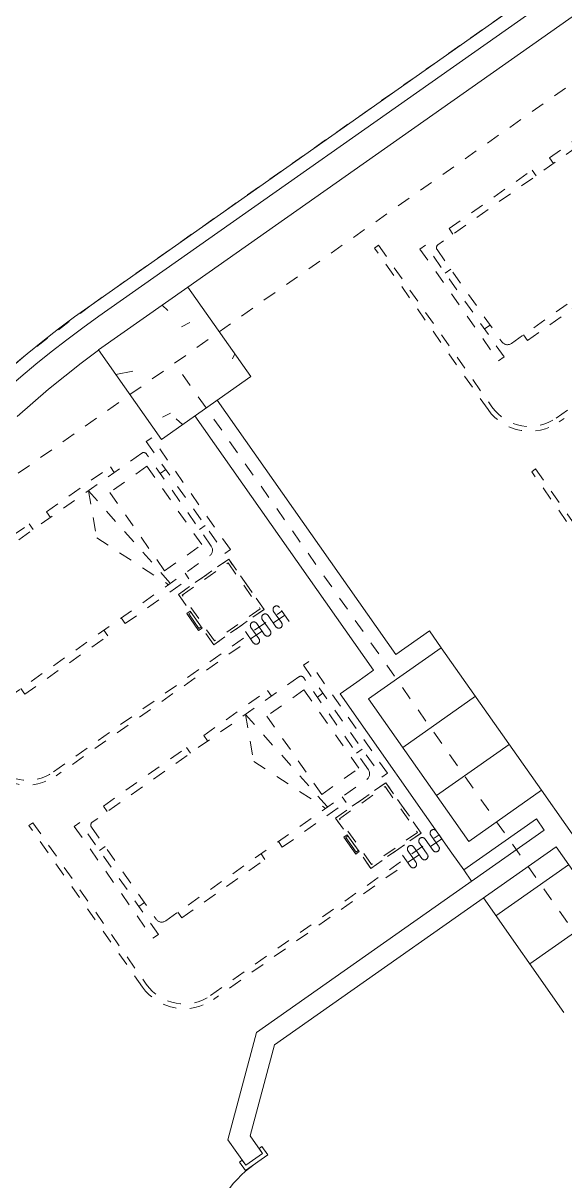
# Model space of a CAD drawing. Extents: x 274235 to 276654, y 142848 to 144425.
# Drawn here: x 276076.57 to 276080.53, y 143068.96 to 143077.43 of the extents above; entities that cross this region are included whole.
import ezdxf

# ---------------------------------------------------------------- set-up
doc = ezdxf.new("R2010")
doc.units = 0
doc.header["$LTSCALE"] = 1.5
for name, pattern in [('ACM-G-CENTER', [50.8, 31.75, -6.35, 6.35, -6.35]), ('ACM-G-HIDDEN2', [4.7625, 3.175, -1.5875]), ('ATDASH', [1.5875, 0.79375, -0.79375]), ('DASH', [0.35, 0.25, -0.1])]:
    doc.linetypes.add(name, pattern=pattern)
doc.layers.get('0').update_dxf_attribs({"linetype": 'CONTINUOUS', "lineweight": 0})
for name, color, linetype, lineweight in [('_ACM-A-DETL', 7, 'CONTINUOUS', 5), ('_ACM-A-DETL-THIN', 2, 'CONTINUOUS', 5), ('_ACM-A-DOOR', 1, 'CONTINUOUS', 5), ('_ACM-A-EQPM', 3, 'CONTINUOUS', 5), ('_ACM-A-FLOR-WDWK', 1, 'CONTINUOUS', 5), ('_ACM-A-GRID', 3, 'CONTINUOUS', 5), ('_ACM-A-WALL-FULL', 6, 'CONTINUOUS', 13), ('_ACM-S-STRU-CLOS', 5, 'CONTINUOUS', 5)]:
    doc.layers.add(name, color=color, linetype=linetype, lineweight=lineweight)

# ---------------------------------------------------------------- blocks, each defined once
blk = doc.blocks.new('M_Concrete-Rectangular-Column - 800 x 800mm-V1182-B1_Working')
at = {"layer": '_ACM-S-STRU-CLOS'}
h = blk.add_hatch(dxfattribs=at)
h.set_pattern_fill('FP_740', color=256, style=0, pattern_type=2)
h.set_pattern_definition([(5, (-1045112, 137319.8), (2351.06, -2801.885), [381, -4191]), (310, (-1045112, 137320), (2203.542, 3200.36), [304.8, -3352.8]), (55.451, (-1044916.2, 137086.3), (4554.605, 398.44), [323.8, -3561.801]), (1.184, (-1044393.7, 138038.2), (3239.062, -4428.212), [571.5, -6286.5]), (51.636, (-1044124, 137669), (6856.534, 141.775), [485.7, -5342.702]), (306.184, (-1044393.7, 138038), (6856.536, 141.708), [457.2, -5029.2]), (336, (-1044214, 137499.4), (697.903, -3590.4), [381, -4191]), (281, (-1044214, 137499.4), (3478.827, 1730.799), [304.8, -3352.8]), (26.451, (-1044156, 137200.2), (4176.715, -1859.633), [323.8, -3561.801]), (352.5, (-1045112.1, 137319.8), (1239.4683, 1152.1094), [167.64, -3144.52, 167.64, -6601.46]), (352.5, (-1045112.1, 137319.8), (1239.4683, 1152.1094), [-3479.8, -3235.96, 167.64, -3197.86]), (322.5, (-1045112.1, 137319.8), (2361.74, 471.7945), [167.64, -1772.92, 167.64, -4351.02]), (322.5, (-1045112.1, 137319.8), (2361.74, 471.7945), [-2108.2, -3068.32, 167.64, -1115.06]), (282.5, (-1045913.1, 138120.9), (1836.5254, -1998.5641), [167.64, -1102.36, -9220.2]), (282.5, (-1045913.1, 138120.9), (1836.5254, -1998.5641), [-1270, 167.64, -3794.76, -5257.8]), (282.5, (-1045913.1, 138120.9), (1836.5254, -1998.5641), [-5232.4, 167.64, -5090.16]), (272.5, (-1046272.4, 138480), (2454.452, -1735.277), [167.64, -1483.36, 167.64, -6197.6]), (272.5, (-1046272.4, 138480), (2454.452, -1735.277), [-1818.64, -2463.8, 167.64, -3566.16])])
h.paths.add_polyline_path([(-400, -400), (400, -400), (400, 400), (-400, 400)])
at = {"layer": '_ACM-A-DETL', "color": 250}
for p, q in [((-400, 400), (400, 400)), ((-400, -400), (-400, 400)), ((400, 400), (400, -400)), ((400, -400), (-400, -400))]:
    blk.add_line(p, q, dxfattribs=at)
blk = doc.blocks.new('BASEMENT20250512')
at = {"layer": '_ACM-A-DETL', "color": 250, "linetype": 'ACM-G-HIDDEN2'}
blk.add_line((835429.6075, 642219.9986), (865104.1239, 671894.5152), dxfattribs=at)
blk.add_arc((840945.0404, 636704.5657), 7800, 135.00000009, 270, dxfattribs=at)
at = {"layer": '_ACM-S-STRU-CLOS', "rotation": 45.00000000000107}
blk.add_blockref('M_Concrete-Rectangular-Column - 800 x 800mm-V1182-B1_Working', (836105.6392, 641906.0809), dxfattribs=at)
blk = doc.blocks.new('M_Concrete-Rectangular-Column - 800 x 800mm-V58-F5_Working')
at = {"layer": '_ACM-S-STRU-CLOS'}
h = blk.add_hatch(dxfattribs=at)
h.set_pattern_fill('FP_62', color=256, style=0, pattern_type=2)
h.set_pattern_definition([(5, (-1045112.1, 137319.8), (940.4237, -1120.7535), [152.4, -1676.4]), (310, (-1045112.1, 137319.8), (881.417, 1280.1436), [121.92, -1341.12]), (55.451, (-1045033.7, 137226.4), (1821.8422, 159.3759), [129.52, -1424.721]), (1.184, (-1044824.7, 137607.2), (1295.625, -1771.2844), [228.6, -2514.6]), (51.636, (-1044716.8, 137459.6), (2742.6137, 56.71), [194.28, -2137.081]), (306.184, (-1044824.7, 137607.2), (2742.6145, 56.6833), [182.88, -2011.68]), (336, (-1044752.9, 137391.7), (279.161, -1436.1595), [152.4, -1676.4]), (281, (-1044752.9, 137391.7), (1391.5306, 692.3194), [121.92, -1341.12]), (26.451, (-1044729.6, 137272), (1670.686, -743.8533), [129.52, -1424.721]), (352.5, (-1045112.1, 137319.8), (495.78765, 460.8433), [67.056, -1257.808, 67.056, -2640.584]), (352.5, (-1045112.1, 137319.8), (495.78765, 460.8433), [-1391.92, -1294.384, 67.056, -1279.144]), (322.5, (-1045112.1, 137319.8), (944.6961, 188.71726), [67.056, -709.168, 67.056, -1740.408]), (322.5, (-1045112.1, 137319.8), (944.6961, 188.71726), [-843.28, -1227.328, 67.056, -446.024]), (282.5, (-1045432.5, 137640.24), (734.6106, -799.42575), [67.056, -440.944, 67.056, -3621.024]), (282.5, (-1045432.5, 137640.24), (734.6106, -799.42575), [-575.056, -1517.904, 67.056, -2036.064]), (272.5, (-1045576.2, 137783.9), (981.7811, -694.11095), [67.056, -593.344, 67.056, -2479.04]), (272.5, (-1045576.2, 137783.9), (981.7811, -694.11095), [-727.456, -985.52, 67.056, -1426.464])])
h.paths.add_polyline_path([(-400, -400), (400, -400), (400, 400), (-400, 400), (-400, -225.7)])
at = {"layer": '_ACM-A-DETL'}
for p, q in [((-400, 400), (400, 400)), ((-400, -400), (-400, 400)), ((400, 400), (400, -400)), ((400, -400), (-400, -400))]:
    blk.add_line(p, q, dxfattribs=at)
blk = doc.blocks.new('BED_patient1 - MMBE-010_2100D-2020948-F5_Working')
at = {"layer": '_ACM-A-FLOR-WDWK', "linetype": 'DASH'}
for p, q in [((-500, -50), (-500, 0)), ((500, 0), (-500, 0)), ((500, -50), (500, 0)), ((-500, -50), (500, -50)), ((-250, -50), (-250, -100)), ((250, -50), (250, -100)), ((-450, -125.8), (-450, -1974.2)), ((399.2, -100), (-424.2, -100)), ((350, -150), (-350, -150)), ((-350, -150), (-350, -482.7)), ((350, -482.7), (350, -150)), ((450, -1949.2), (450, -150.8)), ((-500, -941.5), (-500, -370.9)), ((-500, -370.9), (-450, -370.9)), ((500, -370.9), (450, -370.9)), ((500, -941.5), (500, -370.9)), ((-450, -603.1), (450, -500.8)), ((-350, -482.7), (350, -482.7)), ((-133, -751.2), (450, -518.2)), ((-450, -603), (-133, -751.2)), ((-450, -941.5), (-500, -941.5)), ((450, -941.5), (500, -941.5)), ((-500, -1840), (-500, -1096.5)), ((-500, -1096.5), (-450, -1096.5)), ((500, -1096.5), (450, -1096.5)), ((500, -1840), (500, -1096.5)), ((-450, -1840), (-500, -1840)), ((450, -1840), (500, -1840)), ((-424.2, -2000), (399.2, -2000)), ((-250, -2000), (-250, -2050)), ((250, -2000), (250, -2050)), ((-500, -2050), (-500, -2100)), ((500, -2050), (-500, -2050)), ((-500, -2100), (500, -2100)), ((500, -2050), (500, -2100))]:
    blk.add_line(p, q, dxfattribs=at)
for centre, radius, start, end in [((-424.2, -125.8), 25.8, 90, 180), ((399.2, -150.8), 50.8, 0, 90), ((-424.2, -1974.2), 25.8, 180, 270), ((399.2, -1949.2), 50.8, 270, 0)]:
    blk.add_arc(centre, radius, start, end, dxfattribs=at)
blk = doc.blocks.new('1020 Cubicle Curtain_ L Shaped - 1020 Cubicle Curtain_ L Shaped-2848163-F5_Working')
at = {"layer": '_ACM-A-EQPM', "linetype": 'ATDASH'}
for p, q in [((447.675, 2439.6875), (1892.075, 2439.6875)), ((1892.075, 2404.7625), (447.675, 2404.7625)), ((1892.075, 2439.6875), (1892.075, 2404.7625)), ((74.6125, 22.225), (74.6125, 2066.625)), ((109.5375, 2066.625), (109.5375, 22.225)), ((41.275, 327.025), (142.875, 327.025)), ((142.875, 276.225), (41.275, 276.225)), ((41.275, 225.425), (142.875, 225.425)), ((142.875, 174.625), (41.275, 174.625)), ((41.275, 123.825), (142.875, 123.825)), ((142.875, 73.025), (41.275, 73.025)), ((74.6125, 22.225), (109.5375, 22.225))]:
    blk.add_line(p, q, dxfattribs=at)
for centre, radius, start, end in [((447.675, 2066.625), 373.0625, 90, 180), ((447.675, 2066.625), 338.1375, 90, 180), ((41.275, 301.625), 25.4, 90, 270), ((142.875, 250.825), 25.4, 270, 90), ((41.275, 200.025), 25.4, 90, 270), ((142.875, 149.225), 25.4, 270, 90), ((41.275, 98.425), 25.4, 90, 270), ((142.875, 47.625), 25.4, 270, 90)]:
    blk.add_arc(centre, radius, start, end, dxfattribs=at)
blk = doc.blocks.new('LOCKER_2_drawers_open_under_lockable_mobile - FQSN-051-2020972-F5_Working')
at = {"layer": '_ACM-A-FLOR-WDWK', "linetype": 'DASH'}
for p, q in [((-225, -205), (-225, 245)), ((-225, 245), (225, 245)), ((225, 245), (-225, 245)), ((-225, 245), (-225, -205)), ((-205, -185), (-205, 225)), ((-205, 225), (205, 225)), ((-205, -185), (-205, 225)), ((-205, 225), (205, 225)), ((205, 225), (205, -185)), ((205, 225), (205, -185)), ((225, 245), (225, -205)), ((225, -205), (225, 245)), ((225, -205), (-225, -205)), ((-225, -205), (225, -205)), ((205, -185), (-205, -185)), ((205, -185), (-205, -185))]:
    blk.add_line(p, q, dxfattribs=at)
at = {"layer": '_ACM-A-FLOR-WDWK'}
for p, q in [((-75, -205), (-75, -235)), ((-75, -235), (75, -235)), ((-65, -225), (-65, -205)), ((65, -225), (-65, -225)), ((65, -225), (65, -205)), ((75, -235), (75, -205))]:
    blk.add_line(p, q, dxfattribs=at)
blk = doc.blocks.new('1020 Cubicle Curtain_ L Shaped - 1020 Cubicle Curtain_ L Shaped-V300-F5_Working')
at = {"layer": '_ACM-A-EQPM', "linetype": 'ATDASH'}
for p, q in [((447.675, 2439.6875), (1892.075, 2439.6875)), ((1892.075, 2404.7625), (447.675, 2404.7625)), ((1892.075, 2439.6875), (1892.075, 2404.7625)), ((74.6125, 22.225), (74.6125, 2066.625)), ((109.5375, 2066.625), (109.5375, 22.225)), ((41.275, 327.025), (142.875, 327.025)), ((142.875, 276.225), (41.275, 276.225)), ((41.275, 225.425), (142.875, 225.425)), ((142.875, 174.625), (41.275, 174.625)), ((41.275, 123.825), (142.875, 123.825)), ((15.875, 22.225), (142.875, 22.225)), ((142.875, 73.025), (41.275, 73.025)), ((74.6125, 22.225), (109.5375, 22.225))]:
    blk.add_line(p, q, dxfattribs=at)
for centre, radius, start, end in [((447.675, 2066.625), 373.0625, 90, 180), ((447.675, 2066.625), 338.1375, 90, 180), ((41.275, 301.625), 25.4, 90, 270), ((142.875, 250.825), 25.4, 270, 90), ((41.275, 200.025), 25.4, 90, 270), ((142.875, 149.225), 25.4, 270, 90), ((41.275, 98.425), 25.4, 90, 270), ((142.875, 47.625), 25.4, 270, 90)]:
    blk.add_arc(centre, radius, start, end, dxfattribs=at)
blk = doc.blocks.new('ACM_Door-Regular-Single-45D - 0923_800_ S-45-2486668-F5_Working')
at = {"layer": '_ACM-A-DOOR'}
for p, q in [((-495, 100), (-420, 100)), ((-495, 75), (-495, 100)), ((-420, 100), (-420, -100)), ((420, 100), (495, 100)), ((420, -100), (420, 100)), ((495, 100), (495, 75)), ((-450, 75), (-495, 75)), ((-450, -75), (-450, 75)), ((-193.9, -577.3), (391.7, 8.3)), ((420, -20), (391.7, 8.3)), ((450, 75), (450, -75)), ((495, 75), (450, 75)), ((-495, -75), (-450, -75)), ((-495, -100), (-495, -75)), ((420, -20), (-165.3, -605.3)), ((450, -75), (495, -75)), ((495, -75), (495, -100)), ((-420, -100), (-495, -100)), ((495, -100), (420, -100))]:
    blk.add_line(p, q, dxfattribs=at)
blk.add_arc((380, -20), 800, 180, 227.02613, dxfattribs=at)
blk = doc.blocks.new('5f0512')
at = {"layer": '_ACM-A-DETL-THIN'}
for p, q in [((-161818.0648, -90213.2184), (-160916.5037, -91114.7795)), ((-161510.4734, -90520.8098), (-161970.0928, -90980.4292)), ((-161206.4174, -90824.8658), (-161666.0369, -91284.4852)), ((-161086.2093, -92076.4448), (-160626.5899, -91616.8254)), ((-161305.4124, -91857.2417), (-161376.1231, -91786.531)), ((-160474.5619, -92688.0921), (-161199.3464, -91963.3077)), ((-160782.1534, -92380.5007), (-160322.534, -91920.8813))]:
    blk.add_line(p, q, dxfattribs=at)
at = {"layer": '_ACM-A-GRID', "linetype": 'ACM-G-CENTER'}
for p, q in [((-175977.8782, -100377.8784), (-122520.6056, -46920.6059)), ((-143733.8089, -108863.1598), (-164098.4842, -88498.4845))]:
    blk.add_line(p, q, dxfattribs=at)
at = {"layer": '_ACM-A-WALL-FULL', "lineweight": 18}
for p, q in [((-135106.7492, -58516.7999), (-164774.516, -88184.5667)), ((-164098.4842, -87932.7991), (-158724.4727, -82558.7876)), ((-162136.2629, -90319.2844), (-163744.9308, -88710.6165)), ((-163886.3521, -88852.0378), (-162277.6842, -90460.7058)), ((-161924.1308, -90107.1524), (-162136.2629, -90319.2844)), ((-161818.0648, -90213.2184), (-161924.1308, -90107.1524)), ((-162277.6842, -90672.8378), (-161818.0648, -90213.2184)), ((-162277.6842, -90460.7058), (-162383.7502, -90566.7718)), ((-162383.7502, -90566.7718), (-162489.8163, -90672.8378)), ((-162489.8163, -90672.8378), (-161482.1891, -91680.465)), ((-161376.1231, -91574.3989), (-162277.6842, -90672.8378)), ((-160916.5037, -91114.7795), (-161376.1231, -91574.3989)), ((-159431.5794, -92599.7038), (-160916.5037, -91114.7795)), ((-161376.1231, -91786.531), (-160916.5037, -91326.9116)), ((-160916.5037, -91326.9116), (-160845.793, -91397.6222)), ((-160845.793, -91397.6222), (-162666.6833, -93218.5126)), ((-162522.0125, -93285.9738), (-160739.727, -91503.6883)), ((-160739.727, -91503.6883), (-159537.6454, -92705.7698)), ((-161482.1891, -91680.465), (-161376.1231, -91786.531)), ((-162666.6833, -93218.5126), (-162737.5305, -94028.2994)), ((-162582.0051, -93971.6928), (-162522.0125, -93285.9738)), ((-162470.6042, -94083.0936), (-162582.0051, -93971.6928)), ((-162737.5305, -94028.2994), (-162576.6702, -94189.1597)), ((-162576.6702, -94189.1597), (-162470.6042, -94083.0936))]:
    blk.add_line(p, q, dxfattribs=at)
at = {"layer": '_ACM-A-WALL-FULL'}
blk.add_line((-164703.8053, -88255.2774), (-135036.0385, -58587.5106), dxfattribs=at)
at = {"layer": '_ACM-A-WALL-FULL', "lineweight": 18, "flags": 128}
blk.add_lwpolyline([(-165166.7085, -89079.3977), (-164974.5519, -88843.7236), (-164772.9999, -88616.0326), (-164663.2356, -88499.5066)], dxfattribs=at)
at = {"layer": '_ACM-A-WALL-FULL', "lineweight": 18}
blk.add_arc((-159259.0831, -93699.9996), 7800, 135, 270, dxfattribs=at)
at = {"layer": '_ACM-A-WALL-FULL'}
blk.add_arc((-159259.0831, -93699.9996), 7700, 135, 270, dxfattribs=at)
at = {"layer": '_ACM-A-DOOR', "rotation": 315.0000000000048}
blk.add_blockref('ACM_Door-Regular-Single-45D - 0923_800_ S-45-2486668-F5_Working', (-162205.4392, -94454.3247), dxfattribs=at)
at = {"layer": '_ACM-A-EQPM'}
for name, p, rotation in [('1020 Cubicle Curtain_ L Shaped - 1020 Cubicle Curtain_ L Shaped-2848163-F5_Working', (-159737.4738, -87029.7883), 134.9999999999826), ('1020 Cubicle Curtain_ L Shaped - 1020 Cubicle Curtain_ L Shaped-2848163-F5_Working', (-158323.2602, -88444.0018), 134.9999999999826), ('1020 Cubicle Curtain_ L Shaped - 1020 Cubicle Curtain_ L Shaped-V300-F5_Working', (-162919.4544, -90211.7689), 134.999999999983), ('1020 Cubicle Curtain_ L Shaped - 1020 Cubicle Curtain_ L Shaped-2848163-F5_Working', (-161505.2408, -91625.9824), 134.999999999983)]:
    blk.add_blockref(name, p, dxfattribs=dict(at, rotation=rotation))
at = {"layer": '_ACM-A-FLOR-WDWK'}
for name, p, rotation in [('BED_patient1 - MMBE-010_2100D-2020948-F5_Working', (-160633.6609, -86235.7427), 314.9999999999969), ('BED_patient1 - MMBE-010_2100D-2020948-F5_Working', (-163815.6415, -89417.7233), 314.9999999999973), ('LOCKER_2_drawers_open_under_lockable_mobile - FQSN-051-2020972-F5_Working', (-163476.2303, -90174.3276), 314.9999999999968), ('BED_patient1 - MMBE-010_2100D-2020948-F5_Working', (-162401.428, -90831.9369), 314.9999999999973), ('LOCKER_2_drawers_open_under_lockable_mobile - FQSN-051-2020972-F5_Working', (-162062.0167, -91588.5411), 314.9999999999968)]:
    blk.add_blockref(name, p, dxfattribs=dict(at, rotation=rotation))
at = {"layer": '_ACM-S-STRU-CLOS', "rotation": 45.00000000000107}
blk.add_blockref('M_Concrete-Rectangular-Column - 800 x 800mm-V58-F5_Working', (-164098.4842, -88498.4845), dxfattribs=at)

msp = doc.modelspace()

# ---------------------------------------------------------------- block references
at = {"xscale": 0.0009999999999999994, "yscale": 0.001, "zscale": 0.001, "rotation": 350.1075696352769}
msp.add_blockref('BASEMENT20250512', (275143.7222, 142586.2208), dxfattribs=at)

# ---------------------------------------------------------------- next in the draw order: block references
msp.add_blockref('5f0512', (276254.5381, 143133.9317), dxfattribs=at)

doc.saveas('drawing.dxf')
